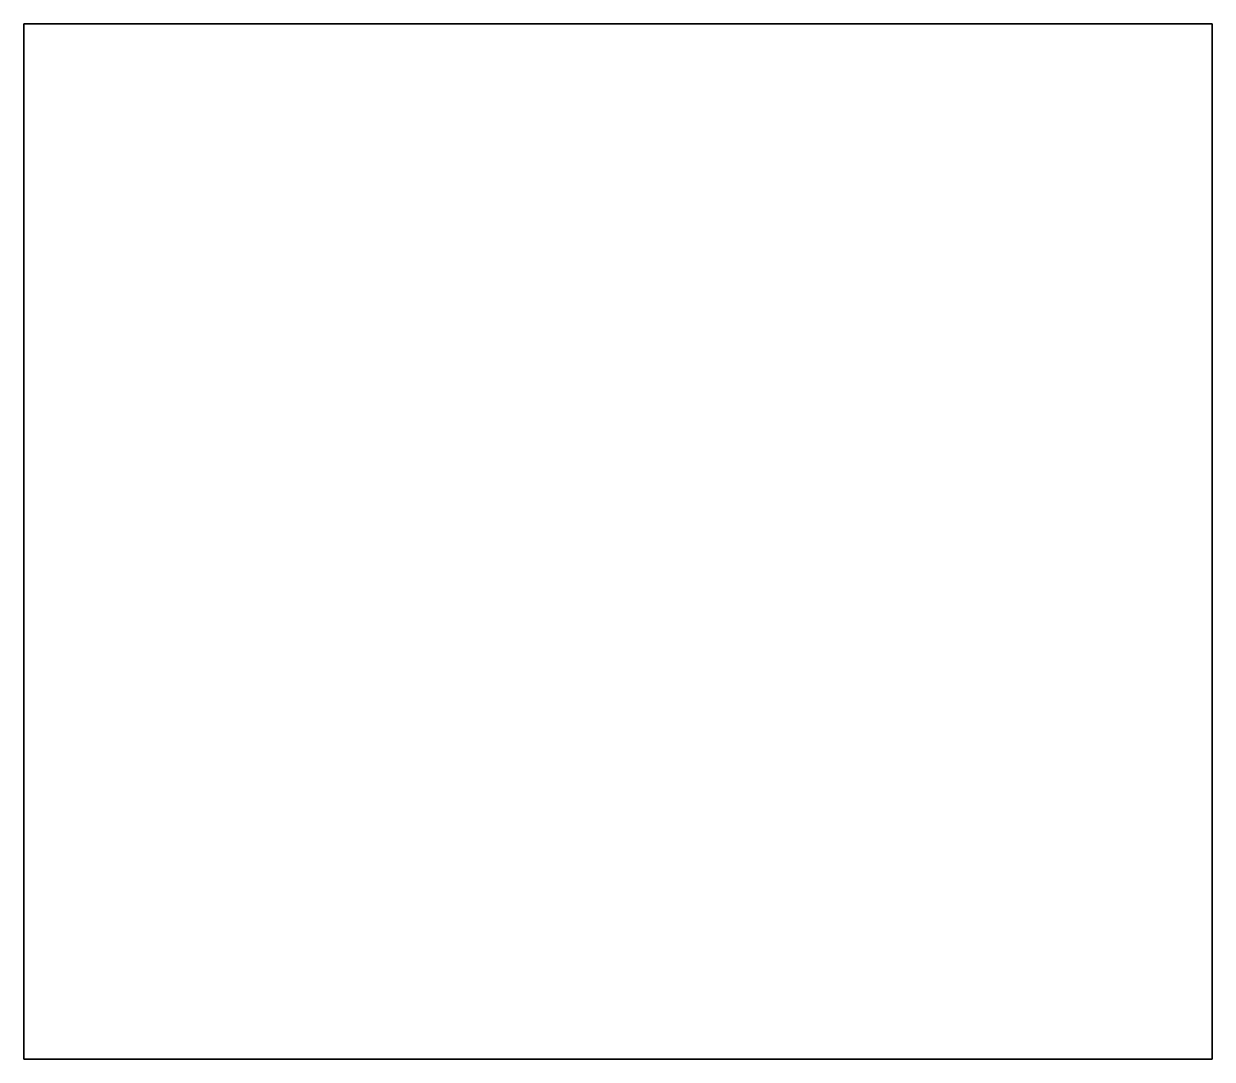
# Model space of a CAD drawing. Header units: millimetres. Extents: x 181 to 373, y -571 to -404.
import ezdxf

# ---------------------------------------------------------------- set-up
doc = ezdxf.new("R2010")
doc.units = ezdxf.units.MM
doc.layers.get('0').update_dxf_attribs({"linetype": 'CONTINUOUS'})

msp = doc.modelspace()

# ---------------------------------------------------------------- linework, layer by layer
for points in [[(181.19, -403.81), (372.69, -403.81), (372.69, -570.69), (181.19, -570.69)], [(181.19, -570.69), (372.69, -570.69), (372.69, -403.81), (181.19, -403.81)]]:
    msp.add_lwpolyline(points, close=True)

doc.saveas('drawing.dxf')
